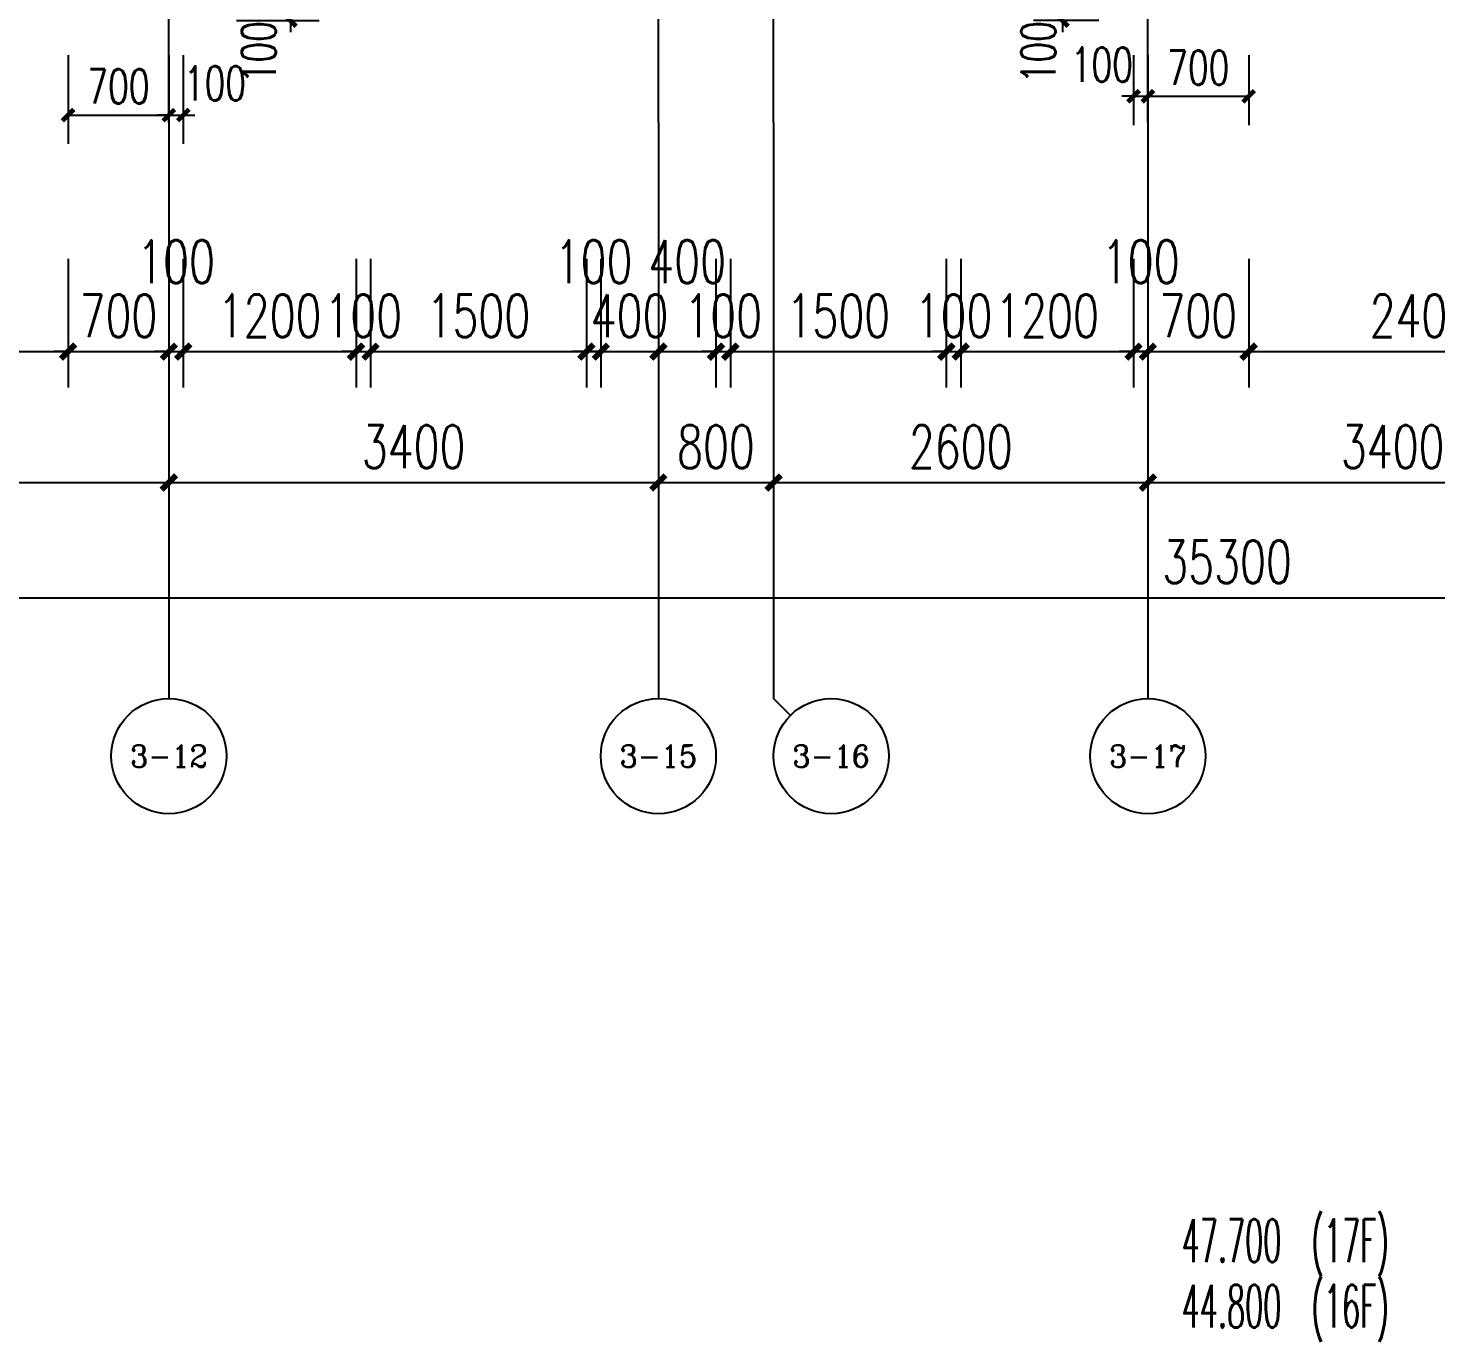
# Model space of a CAD drawing. Extents: x -59851 to 653804, y -249523 to 437614.
# Drawn here: x -21291 to -11514, y -61371 to -52247 of the extents above; entities that cross this region are included whole.
import ezdxf
from ezdxf.enums import TextEntityAlignment as Align

# ---------------------------------------------------------------- set-up
doc = ezdxf.new("R2010")
doc.units = 0
doc.header["$LTSCALE"] = 1000
doc.header["$MEASUREMENT"] = 0
for name, color, linetype in [('A-第三道尺寸线', 105, 'Continuous'), ('AXIS', 3, 'Continuous'), ('AXIS_TEXT', 7, 'Continuous'), ('DOTE', 16, 'Continuous'), ('PUB_TEXT', 7, 'Continuous')]:
    doc.layers.add(name, color=color, linetype=linetype)
doc.layers.add('A-第四道尺寸线(线脚尺寸)', color=105, linetype='Continuous', lineweight=5)
doc.styles.add('_TCH_AXIS', font='COMPLEX', dxfattribs={"bigfont": 'GBCBIG'})
doc.styles.add('_TCH_DIM', font='SIMPLEX.shx', dxfattribs={"width": 0.7, "bigfont": 'GBCBIG.shx'})
doc.styles.add('_TCH_DIM_T3', font='SIMPLEX.shx', dxfattribs={"width": 0.705882, "bigfont": 'GBCBIG.shx'})
doc.styles.add('COMPLEX', font='COMPLEX')
doc.dimstyles.new('_TCH_ARCH&&100', dxfattribs={"dimtxt": 297.5, "dimasz": 100, "dimexe": 250, "dimexo": 300, "dimgap": 100, "dimtad": 1, "dimdec": 0, "dimzin": 0, "dimdsep": 46, "dimtxsty": '_TCH_DIM_T3', "dimblk": 'ARCHTICK', "dimcen": 0.09, "dimclrt": 7, "dimazin": 2, "dimtfac": 1, "dimtdec": 0, "dimtix": 1, "dimtmove": 2, "dimatfit": 3, "dimfxl": 0, "dimtolj": 1, "dimtzin": 0, "dimarcsym": 0})
doc.dimstyles.new('_TCH_ARCH&&80', dxfattribs={"dimtxt": 238, "dimasz": 80, "dimexe": 200, "dimexo": 240, "dimgap": 80, "dimtad": 1, "dimdec": 0, "dimzin": 0, "dimdsep": 46, "dimtxsty": '_TCH_DIM_T3', "dimblk": 'ARCHTICK', "dimcen": 0.09, "dimclrt": 7, "dimazin": 2, "dimtfac": 1, "dimtdec": 0, "dimtix": 1, "dimtmove": 2, "dimatfit": 3, "dimfxl": 0, "dimtolj": 1, "dimtzin": 0, "dimarcsym": 0})

# ---------------------------------------------------------------- blocks, each defined once
blk = doc.blocks.new('zhouxianssceng0329')
at = {"layer": 'DOTE'}
for p, q in [((-20313.7, 132089.9), (-20313.7, 143398.2)), ((-16913.7, 132089.9), (-16913.7, 143398.2)), ((-16113.7, 132089.9), (-16113.7, 143398.2)), ((-13513.7, 132089.9), (-13513.7, 143398.2))]:
    blk.add_line(p, q, dxfattribs=at)
blk = doc.blocks.new('_ArchTick')
at = {"color": 0, "linetype": 'ByBlock', "const_width": 0.4}
blk.add_lwpolyline([(-0.5, -0.5), (0.5, 0.5)], dxfattribs=at)
blk = doc.blocks.new('*D506')
at = {"layer": 'A-第四道尺寸线(线脚尺寸)', "color": 0, "lineweight": -2, "transparency": 16777216}
for p, q in [((-20313.7, -45641.8), (-20313.7, -46258.1)), ((-20213.7, -45641.8), (-20213.7, -46258.1)), ((-20313.7, -46058.1), (-20393.7, -46058.1)), ((-20313.7, -46058.1), (-20213.7, -46058.1)), ((-20213.7, -46058.1), (-20133.7, -46058.1))]:
    blk.add_line(p, q, dxfattribs=at)
at = {"layer": 'Defpoints', "color": 0, "transparency": 16777216}
for p in [(-20313.7, -45401.8), (-20213.7, -45401.8), (-20213.7, -46058.1)]:
    blk.add_point(p, dxfattribs=at)
at = {"layer": 'A-第四道尺寸线(线脚尺寸)', "color": 0, "lineweight": -2, "transparency": 16777216, "xscale": 80, "yscale": 80, "zscale": 80}
blk.add_blockref('_ArchTick', (-20313.7, -46058.1), dxfattribs=at)
at = {"layer": 'A-第四道尺寸线(线脚尺寸)', "color": 0, "lineweight": -2, "transparency": 16777216, "xscale": 80, "yscale": 80, "zscale": 80, "rotation": 180}
blk.add_blockref('_ArchTick', (-20213.7, -46058.1), dxfattribs=at)
at = {"layer": 'A-第四道尺寸线(线脚尺寸)', "color": 7, "transparency": 16777216, "insert": (-19993.7, -45838.1), "char_height": 238, "attachment_point": 5, "style": '_TCH_DIM_T3'}
blk.add_mtext('\\A1;100', dxfattribs=at)
blk = doc.blocks.new('*D507')
at = {"layer": 'A-第四道尺寸线(线脚尺寸)', "color": 0, "lineweight": -2, "transparency": 16777216}
for p, q in [((-21013.7, -45641.8), (-21013.7, -46258.1)), ((-20313.7, -45641.8), (-20313.7, -46258.1)), ((-21013.7, -46058.1), (-20313.7, -46058.1))]:
    blk.add_line(p, q, dxfattribs=at)
at = {"layer": 'Defpoints', "color": 0, "transparency": 16777216}
for p in [(-21013.7, -45401.8), (-20313.7, -45401.8), (-20313.7, -46058.1)]:
    blk.add_point(p, dxfattribs=at)
at = {"layer": 'A-第四道尺寸线(线脚尺寸)', "color": 0, "lineweight": -2, "transparency": 16777216, "xscale": 80, "yscale": 80, "zscale": 80, "rotation": 180}
blk.add_blockref('_ArchTick', (-21013.7, -46058.1), dxfattribs=at)
at = {"layer": 'A-第四道尺寸线(线脚尺寸)', "color": 0, "lineweight": -2, "transparency": 16777216, "xscale": 80, "yscale": 80, "zscale": 80}
blk.add_blockref('_ArchTick', (-20313.7, -46058.1), dxfattribs=at)
at = {"layer": 'A-第四道尺寸线(线脚尺寸)', "color": 7, "transparency": 16777216, "insert": (-20663.7, -45859.1), "char_height": 238, "attachment_point": 5, "style": '_TCH_DIM_T3'}
blk.add_mtext('\\A1;700', dxfattribs=at)
blk = doc.blocks.new('*D508')
at = {"layer": 'A-第四道尺寸线(线脚尺寸)', "color": 0, "lineweight": -2, "transparency": 16777216}
for p, q in [((-13613.7, -45641.8), (-13613.7, -46127.5)), ((-13513.7, -45641.8), (-13513.7, -46127.5)), ((-13613.7, -45927.5), (-13693.7, -45927.5)), ((-13613.7, -45927.5), (-13513.7, -45927.5)), ((-13513.7, -45927.5), (-13433.7, -45927.5))]:
    blk.add_line(p, q, dxfattribs=at)
at = {"layer": 'Defpoints', "color": 0, "transparency": 16777216}
for p in [(-13613.7, -45401.8), (-13513.7, -45401.8), (-13513.7, -45927.5)]:
    blk.add_point(p, dxfattribs=at)
at = {"layer": 'A-第四道尺寸线(线脚尺寸)', "color": 0, "lineweight": -2, "transparency": 16777216, "xscale": 80, "yscale": 80, "zscale": 80}
blk.add_blockref('_ArchTick', (-13613.7, -45927.5), dxfattribs=at)
at = {"layer": 'A-第四道尺寸线(线脚尺寸)', "color": 0, "lineweight": -2, "transparency": 16777216, "xscale": 80, "yscale": 80, "zscale": 80, "rotation": 180}
blk.add_blockref('_ArchTick', (-13513.7, -45927.5), dxfattribs=at)
at = {"layer": 'A-第四道尺寸线(线脚尺寸)', "color": 7, "transparency": 16777216, "insert": (-13833.7, -45707.5), "char_height": 238, "attachment_point": 5, "style": '_TCH_DIM_T3'}
blk.add_mtext('\\A1;100', dxfattribs=at)
blk = doc.blocks.new('*D509')
at = {"layer": 'A-第四道尺寸线(线脚尺寸)', "color": 0, "lineweight": -2, "transparency": 16777216}
for p, q in [((-13513.7, -45641.8), (-13513.7, -46127.5)), ((-12813.7, -45641.8), (-12813.7, -46127.5)), ((-13513.7, -45927.5), (-12813.7, -45927.5))]:
    blk.add_line(p, q, dxfattribs=at)
at = {"layer": 'Defpoints', "color": 0, "transparency": 16777216}
for p in [(-13513.7, -45401.8), (-12813.7, -45401.8), (-12813.7, -45927.5)]:
    blk.add_point(p, dxfattribs=at)
at = {"layer": 'A-第四道尺寸线(线脚尺寸)', "color": 0, "lineweight": -2, "transparency": 16777216, "xscale": 80, "yscale": 80, "zscale": 80, "rotation": 180}
blk.add_blockref('_ArchTick', (-13513.7, -45927.5), dxfattribs=at)
at = {"layer": 'A-第四道尺寸线(线脚尺寸)', "color": 0, "lineweight": -2, "transparency": 16777216, "xscale": 80, "yscale": 80, "zscale": 80}
blk.add_blockref('_ArchTick', (-12813.7, -45927.5), dxfattribs=at)
at = {"layer": 'A-第四道尺寸线(线脚尺寸)', "color": 7, "transparency": 16777216, "insert": (-13163.7, -45728.5), "char_height": 238, "attachment_point": 5, "style": '_TCH_DIM_T3'}
blk.add_mtext('\\A1;700', dxfattribs=at)
blk = doc.blocks.new('*D510')
at = {"layer": 'A-第四道尺寸线(线脚尺寸)', "color": 0, "lineweight": -2, "transparency": 16777216}
for p, q in [((-14107.6, -45301.8), (-14107.6, -45221.8)), ((-13853.7, -45301.8), (-14307.6, -45301.8)), ((-14107.6, -45401.8), (-14107.6, -45301.8)), ((-13853.7, -45401.8), (-14307.6, -45401.8)), ((-14107.6, -45401.8), (-14107.6, -45481.8))]:
    blk.add_line(p, q, dxfattribs=at)
at = {"layer": 'Defpoints', "color": 0, "transparency": 16777216}
for p in [(-14107.6, -45301.8), (-13613.7, -45301.8), (-13613.7, -45401.8)]:
    blk.add_point(p, dxfattribs=at)
at = {"layer": 'A-第四道尺寸线(线脚尺寸)', "color": 0, "lineweight": -2, "transparency": 16777216, "xscale": 80, "yscale": 80, "zscale": 80}
for p, rotation in [((-14107.6, -45301.8), 270), ((-14107.6, -45401.8), 90)]:
    blk.add_blockref('_ArchTick', p, dxfattribs=dict(at, rotation=rotation))
at = {"layer": 'A-第四道尺寸线(线脚尺寸)', "color": 7, "transparency": 16777216, "insert": (-14274.2, -45621.8), "char_height": 238, "attachment_point": 5, "rotation": 90, "style": '_TCH_DIM_T3'}
blk.add_mtext('\\A1;100', dxfattribs=at)
blk = doc.blocks.new('*D533')
at = {"layer": 'A-第四道尺寸线(线脚尺寸)', "color": 0, "lineweight": -2, "transparency": 16777216}
for p, q in [((-19469, -45301.8), (-19469, -45221.8)), ((-19843, -45301.8), (-19269, -45301.8)), ((-19469, -45401.8), (-19469, -45301.8)), ((-19843, -45401.8), (-19269, -45401.8)), ((-19469, -45401.8), (-19469, -45481.8))]:
    blk.add_line(p, q, dxfattribs=at)
at = {"layer": 'Defpoints', "color": 0, "transparency": 16777216}
for p in [(-20083, -45301.8), (-19469, -45301.8), (-20083, -45401.8)]:
    blk.add_point(p, dxfattribs=at)
at = {"layer": 'A-第四道尺寸线(线脚尺寸)', "color": 0, "lineweight": -2, "transparency": 16777216, "xscale": 80, "yscale": 80, "zscale": 80}
for p, rotation in [((-19469, -45301.8), 270), ((-19469, -45401.8), 90)]:
    blk.add_blockref('_ArchTick', p, dxfattribs=dict(at, rotation=rotation))
at = {"layer": 'A-第四道尺寸线(线脚尺寸)', "color": 7, "transparency": 16777216, "insert": (-19689, -45621.8), "char_height": 238, "attachment_point": 5, "rotation": 90, "style": '_TCH_DIM_T3'}
blk.add_mtext('\\A1;100', dxfattribs=at)
blk = doc.blocks.new('*D2219')
at = {"layer": 'A-第三道尺寸线', "color": 0, "lineweight": -2, "transparency": 16777216}
for p, q in [((-12813.7, -53850), (-12813.7, -54743.6)), ((-10413.7, -53850), (-10413.7, -54743.6)), ((-12813.7, -54493.6), (-10413.7, -54493.6))]:
    blk.add_line(p, q, dxfattribs=at)
at = {"layer": 'Defpoints', "color": 0, "transparency": 16777216}
for p in [(-12813.7, -53550), (-10413.7, -53550), (-10413.7, -54493.6)]:
    blk.add_point(p, dxfattribs=at)
at = {"layer": 'A-第三道尺寸线', "color": 0, "lineweight": -2, "transparency": 16777216, "xscale": 100, "yscale": 100, "zscale": 100, "rotation": 180}
blk.add_blockref('_ArchTick', (-12813.7, -54493.6), dxfattribs=at)
at = {"layer": 'A-第三道尺寸线', "color": 0, "lineweight": -2, "transparency": 16777216, "xscale": 100, "yscale": 100, "zscale": 100}
blk.add_blockref('_ArchTick', (-10413.7, -54493.6), dxfattribs=at)
at = {"layer": 'A-第三道尺寸线', "color": 7, "transparency": 16777216, "insert": (-11613.7, -54244.9), "char_height": 297.5, "attachment_point": 5, "style": '_TCH_DIM_T3'}
blk.add_mtext('\\A1;2400', dxfattribs=at)
blk = doc.blocks.new('*D2220')
at = {"layer": 'A-第三道尺寸线', "color": 0, "lineweight": -2, "transparency": 16777216}
for p, q in [((-13513.7, -53850), (-13513.7, -54743.6)), ((-12813.7, -53850), (-12813.7, -54743.6)), ((-13513.7, -54493.6), (-13613.7, -54493.6)), ((-13513.7, -54493.6), (-12813.7, -54493.6)), ((-12813.7, -54493.6), (-12713.7, -54493.6))]:
    blk.add_line(p, q, dxfattribs=at)
at = {"layer": 'Defpoints', "color": 0, "transparency": 16777216}
for p in [(-13513.7, -53550), (-12813.7, -53550), (-12813.7, -54493.6)]:
    blk.add_point(p, dxfattribs=at)
at = {"layer": 'A-第三道尺寸线', "color": 0, "lineweight": -2, "transparency": 16777216, "xscale": 100, "yscale": 100, "zscale": 100}
blk.add_blockref('_ArchTick', (-13513.7, -54493.6), dxfattribs=at)
at = {"layer": 'A-第三道尺寸线', "color": 0, "lineweight": -2, "transparency": 16777216, "xscale": 100, "yscale": 100, "zscale": 100, "rotation": 180}
blk.add_blockref('_ArchTick', (-12813.7, -54493.6), dxfattribs=at)
at = {"layer": 'A-第三道尺寸线', "color": 7, "transparency": 16777216, "insert": (-13163.7, -54244.9), "char_height": 297.5, "attachment_point": 5, "style": '_TCH_DIM_T3'}
blk.add_mtext('\\A1;700', dxfattribs=at)
blk = doc.blocks.new('*D2221')
at = {"layer": 'A-第三道尺寸线', "color": 0, "lineweight": -2, "transparency": 16777216}
for p, q in [((-13613.7, -53850), (-13613.7, -54743.6)), ((-13513.7, -53850), (-13513.7, -54743.6)), ((-13613.7, -54493.6), (-13713.7, -54493.6)), ((-13613.7, -54493.6), (-13513.7, -54493.6)), ((-13513.7, -54493.6), (-13413.7, -54493.6))]:
    blk.add_line(p, q, dxfattribs=at)
at = {"layer": 'Defpoints', "color": 0, "transparency": 16777216}
for p in [(-13613.7, -53550), (-13513.7, -53550), (-13513.7, -54493.6)]:
    blk.add_point(p, dxfattribs=at)
at = {"layer": 'A-第三道尺寸线', "color": 0, "lineweight": -2, "transparency": 16777216, "xscale": 100, "yscale": 100, "zscale": 100}
blk.add_blockref('_ArchTick', (-13613.7, -54493.6), dxfattribs=at)
at = {"layer": 'A-第三道尺寸线', "color": 0, "lineweight": -2, "transparency": 16777216, "xscale": 100, "yscale": 100, "zscale": 100, "rotation": 180}
blk.add_blockref('_ArchTick', (-13513.7, -54493.6), dxfattribs=at)
at = {"layer": 'A-第三道尺寸线', "color": 7, "transparency": 16777216, "insert": (-13563.7, -53868.6), "char_height": 297.5, "attachment_point": 5, "style": '_TCH_DIM_T3'}
blk.add_mtext('\\A1;100', dxfattribs=at)
blk = doc.blocks.new('*D2222')
at = {"layer": 'A-第三道尺寸线', "color": 0, "lineweight": -2, "transparency": 16777216}
for p, q in [((-14813.7, -53850), (-14813.7, -54743.6)), ((-13613.7, -53850), (-13613.7, -54743.6)), ((-14813.7, -54493.6), (-13613.7, -54493.6))]:
    blk.add_line(p, q, dxfattribs=at)
at = {"layer": 'Defpoints', "color": 0, "transparency": 16777216}
for p in [(-14813.7, -53550), (-13613.7, -53550), (-13613.7, -54493.6)]:
    blk.add_point(p, dxfattribs=at)
at = {"layer": 'A-第三道尺寸线', "color": 0, "lineweight": -2, "transparency": 16777216, "xscale": 100, "yscale": 100, "zscale": 100, "rotation": 180}
blk.add_blockref('_ArchTick', (-14813.7, -54493.6), dxfattribs=at)
at = {"layer": 'A-第三道尺寸线', "color": 0, "lineweight": -2, "transparency": 16777216, "xscale": 100, "yscale": 100, "zscale": 100}
blk.add_blockref('_ArchTick', (-13613.7, -54493.6), dxfattribs=at)
at = {"layer": 'A-第三道尺寸线', "color": 7, "transparency": 16777216, "insert": (-14213.7, -54244.9), "char_height": 297.5, "attachment_point": 5, "style": '_TCH_DIM_T3'}
blk.add_mtext('\\A1;1200', dxfattribs=at)
blk = doc.blocks.new('*D2223')
at = {"layer": 'A-第三道尺寸线', "color": 0, "lineweight": -2, "transparency": 16777216}
for p, q in [((-14913.7, -53850), (-14913.7, -54743.6)), ((-14813.7, -53850), (-14813.7, -54743.6)), ((-14913.7, -54493.6), (-15013.7, -54493.6)), ((-14913.7, -54493.6), (-14813.7, -54493.6)), ((-14813.7, -54493.6), (-14713.7, -54493.6))]:
    blk.add_line(p, q, dxfattribs=at)
at = {"layer": 'Defpoints', "color": 0, "transparency": 16777216}
for p in [(-14913.7, -53550), (-14813.7, -53550), (-14813.7, -54493.6)]:
    blk.add_point(p, dxfattribs=at)
at = {"layer": 'A-第三道尺寸线', "color": 0, "lineweight": -2, "transparency": 16777216, "xscale": 100, "yscale": 100, "zscale": 100}
blk.add_blockref('_ArchTick', (-14913.7, -54493.6), dxfattribs=at)
at = {"layer": 'A-第三道尺寸线', "color": 0, "lineweight": -2, "transparency": 16777216, "xscale": 100, "yscale": 100, "zscale": 100, "rotation": 180}
blk.add_blockref('_ArchTick', (-14813.7, -54493.6), dxfattribs=at)
at = {"layer": 'A-第三道尺寸线', "color": 7, "transparency": 16777216, "insert": (-14863.7, -54244.9), "char_height": 297.5, "attachment_point": 5, "style": '_TCH_DIM_T3'}
blk.add_mtext('\\A1;100', dxfattribs=at)
blk = doc.blocks.new('*D2224')
at = {"layer": 'A-第三道尺寸线', "color": 0, "lineweight": -2, "transparency": 16777216}
for p, q in [((-16413.7, -53850), (-16413.7, -54743.6)), ((-14913.7, -53850), (-14913.7, -54743.6)), ((-16413.7, -54493.6), (-14913.7, -54493.6))]:
    blk.add_line(p, q, dxfattribs=at)
at = {"layer": 'Defpoints', "color": 0, "transparency": 16777216}
for p in [(-16413.7, -53550), (-14913.7, -53550), (-14913.7, -54493.6)]:
    blk.add_point(p, dxfattribs=at)
at = {"layer": 'A-第三道尺寸线', "color": 0, "lineweight": -2, "transparency": 16777216, "xscale": 100, "yscale": 100, "zscale": 100, "rotation": 180}
blk.add_blockref('_ArchTick', (-16413.7, -54493.6), dxfattribs=at)
at = {"layer": 'A-第三道尺寸线', "color": 0, "lineweight": -2, "transparency": 16777216, "xscale": 100, "yscale": 100, "zscale": 100}
blk.add_blockref('_ArchTick', (-14913.7, -54493.6), dxfattribs=at)
at = {"layer": 'A-第三道尺寸线', "color": 7, "transparency": 16777216, "insert": (-15663.7, -54244.9), "char_height": 297.5, "attachment_point": 5, "style": '_TCH_DIM_T3'}
blk.add_mtext('\\A1;1500', dxfattribs=at)
blk = doc.blocks.new('*D2225')
at = {"layer": 'A-第三道尺寸线', "color": 0, "lineweight": -2, "transparency": 16777216}
for p, q in [((-16513.7, -53850), (-16513.7, -54743.6)), ((-16413.7, -53850), (-16413.7, -54743.6)), ((-16513.7, -54493.6), (-16613.7, -54493.6)), ((-16513.7, -54493.6), (-16413.7, -54493.6)), ((-16413.7, -54493.6), (-16313.7, -54493.6))]:
    blk.add_line(p, q, dxfattribs=at)
at = {"layer": 'Defpoints', "color": 0, "transparency": 16777216}
for p in [(-16513.7, -53550), (-16413.7, -53550), (-16413.7, -54493.6)]:
    blk.add_point(p, dxfattribs=at)
at = {"layer": 'A-第三道尺寸线', "color": 0, "lineweight": -2, "transparency": 16777216, "xscale": 100, "yscale": 100, "zscale": 100}
blk.add_blockref('_ArchTick', (-16513.7, -54493.6), dxfattribs=at)
at = {"layer": 'A-第三道尺寸线', "color": 0, "lineweight": -2, "transparency": 16777216, "xscale": 100, "yscale": 100, "zscale": 100, "rotation": 180}
blk.add_blockref('_ArchTick', (-16413.7, -54493.6), dxfattribs=at)
at = {"layer": 'A-第三道尺寸线', "color": 7, "transparency": 16777216, "insert": (-16463.7, -54244.9), "char_height": 297.5, "attachment_point": 5, "style": '_TCH_DIM_T3'}
blk.add_mtext('\\A1;100', dxfattribs=at)
blk = doc.blocks.new('*D2226')
at = {"layer": 'A-第三道尺寸线', "color": 0, "lineweight": -2, "transparency": 16777216}
for p, q in [((-16913.7, -53850), (-16913.7, -54743.6)), ((-16513.7, -53850), (-16513.7, -54743.6)), ((-16913.7, -54493.6), (-16513.7, -54493.6))]:
    blk.add_line(p, q, dxfattribs=at)
at = {"layer": 'Defpoints', "color": 0, "transparency": 16777216}
for p in [(-16913.7, -53550), (-16513.7, -53550), (-16513.7, -54493.6)]:
    blk.add_point(p, dxfattribs=at)
at = {"layer": 'A-第三道尺寸线', "color": 0, "lineweight": -2, "transparency": 16777216, "xscale": 100, "yscale": 100, "zscale": 100, "rotation": 180}
blk.add_blockref('_ArchTick', (-16913.7, -54493.6), dxfattribs=at)
at = {"layer": 'A-第三道尺寸线', "color": 0, "lineweight": -2, "transparency": 16777216, "xscale": 100, "yscale": 100, "zscale": 100}
blk.add_blockref('_ArchTick', (-16513.7, -54493.6), dxfattribs=at)
at = {"layer": 'A-第三道尺寸线', "color": 7, "transparency": 16777216, "insert": (-16713.7, -53868.6), "char_height": 297.5, "attachment_point": 5, "style": '_TCH_DIM_T3'}
blk.add_mtext('\\A1;400', dxfattribs=at)
blk = doc.blocks.new('*D2227')
at = {"layer": 'A-第三道尺寸线', "color": 0, "lineweight": -2, "transparency": 16777216}
for p, q in [((-17313.7, -53850), (-17313.7, -54743.6)), ((-16913.7, -53850), (-16913.7, -54743.6)), ((-17313.7, -54493.6), (-17413.7, -54493.6)), ((-17313.7, -54493.6), (-16913.7, -54493.6)), ((-16913.7, -54493.6), (-16813.7, -54493.6))]:
    blk.add_line(p, q, dxfattribs=at)
at = {"layer": 'Defpoints', "color": 0, "transparency": 16777216}
for p in [(-17313.7, -53550), (-16913.7, -53550), (-16913.7, -54493.6)]:
    blk.add_point(p, dxfattribs=at)
at = {"layer": 'A-第三道尺寸线', "color": 0, "lineweight": -2, "transparency": 16777216, "xscale": 100, "yscale": 100, "zscale": 100}
blk.add_blockref('_ArchTick', (-17313.7, -54493.6), dxfattribs=at)
at = {"layer": 'A-第三道尺寸线', "color": 0, "lineweight": -2, "transparency": 16777216, "xscale": 100, "yscale": 100, "zscale": 100, "rotation": 180}
blk.add_blockref('_ArchTick', (-16913.7, -54493.6), dxfattribs=at)
at = {"layer": 'A-第三道尺寸线', "color": 7, "transparency": 16777216, "insert": (-17113.7, -54244.9), "char_height": 297.5, "attachment_point": 5, "style": '_TCH_DIM_T3'}
blk.add_mtext('\\A1;400', dxfattribs=at)
blk = doc.blocks.new('*D2228')
at = {"layer": 'A-第三道尺寸线', "color": 0, "lineweight": -2, "transparency": 16777216}
for p, q in [((-17413.7, -53850), (-17413.7, -54743.6)), ((-17313.7, -53850), (-17313.7, -54743.6)), ((-17413.7, -54493.6), (-17513.7, -54493.6)), ((-17413.7, -54493.6), (-17313.7, -54493.6)), ((-17313.7, -54493.6), (-17213.7, -54493.6))]:
    blk.add_line(p, q, dxfattribs=at)
at = {"layer": 'Defpoints', "color": 0, "transparency": 16777216}
for p in [(-17413.7, -53550), (-17313.7, -53550), (-17313.7, -54493.6)]:
    blk.add_point(p, dxfattribs=at)
at = {"layer": 'A-第三道尺寸线', "color": 0, "lineweight": -2, "transparency": 16777216, "xscale": 100, "yscale": 100, "zscale": 100}
blk.add_blockref('_ArchTick', (-17413.7, -54493.6), dxfattribs=at)
at = {"layer": 'A-第三道尺寸线', "color": 0, "lineweight": -2, "transparency": 16777216, "xscale": 100, "yscale": 100, "zscale": 100, "rotation": 180}
blk.add_blockref('_ArchTick', (-17313.7, -54493.6), dxfattribs=at)
at = {"layer": 'A-第三道尺寸线', "color": 7, "transparency": 16777216, "insert": (-17363.7, -53868.6), "char_height": 297.5, "attachment_point": 5, "style": '_TCH_DIM_T3'}
blk.add_mtext('\\A1;100', dxfattribs=at)
blk = doc.blocks.new('*D2229')
at = {"layer": 'A-第三道尺寸线', "color": 0, "lineweight": -2, "transparency": 16777216}
for p, q in [((-18913.7, -53850), (-18913.7, -54743.6)), ((-17413.7, -53850), (-17413.7, -54743.6)), ((-18913.7, -54493.6), (-17413.7, -54493.6))]:
    blk.add_line(p, q, dxfattribs=at)
at = {"layer": 'Defpoints', "color": 0, "transparency": 16777216}
for p in [(-18913.7, -53550), (-17413.7, -53550), (-17413.7, -54493.6)]:
    blk.add_point(p, dxfattribs=at)
at = {"layer": 'A-第三道尺寸线', "color": 0, "lineweight": -2, "transparency": 16777216, "xscale": 100, "yscale": 100, "zscale": 100, "rotation": 180}
blk.add_blockref('_ArchTick', (-18913.7, -54493.6), dxfattribs=at)
at = {"layer": 'A-第三道尺寸线', "color": 0, "lineweight": -2, "transparency": 16777216, "xscale": 100, "yscale": 100, "zscale": 100}
blk.add_blockref('_ArchTick', (-17413.7, -54493.6), dxfattribs=at)
at = {"layer": 'A-第三道尺寸线', "color": 7, "transparency": 16777216, "insert": (-18163.7, -54244.9), "char_height": 297.5, "attachment_point": 5, "style": '_TCH_DIM_T3'}
blk.add_mtext('\\A1;1500', dxfattribs=at)
blk = doc.blocks.new('*D2230')
at = {"layer": 'A-第三道尺寸线', "color": 0, "lineweight": -2, "transparency": 16777216}
for p, q in [((-19013.7, -53850), (-19013.7, -54743.6)), ((-18913.7, -53850), (-18913.7, -54743.6)), ((-19013.7, -54493.6), (-19113.7, -54493.6)), ((-19013.7, -54493.6), (-18913.7, -54493.6)), ((-18913.7, -54493.6), (-18813.7, -54493.6))]:
    blk.add_line(p, q, dxfattribs=at)
at = {"layer": 'Defpoints', "color": 0, "transparency": 16777216}
for p in [(-19013.7, -53550), (-18913.7, -53550), (-18913.7, -54493.6)]:
    blk.add_point(p, dxfattribs=at)
at = {"layer": 'A-第三道尺寸线', "color": 0, "lineweight": -2, "transparency": 16777216, "xscale": 100, "yscale": 100, "zscale": 100}
blk.add_blockref('_ArchTick', (-19013.7, -54493.6), dxfattribs=at)
at = {"layer": 'A-第三道尺寸线', "color": 0, "lineweight": -2, "transparency": 16777216, "xscale": 100, "yscale": 100, "zscale": 100, "rotation": 180}
blk.add_blockref('_ArchTick', (-18913.7, -54493.6), dxfattribs=at)
at = {"layer": 'A-第三道尺寸线', "color": 7, "transparency": 16777216, "insert": (-18963.7, -54244.9), "char_height": 297.5, "attachment_point": 5, "style": '_TCH_DIM_T3'}
blk.add_mtext('\\A1;100', dxfattribs=at)
blk = doc.blocks.new('*D2231')
at = {"layer": 'A-第三道尺寸线', "color": 0, "lineweight": -2, "transparency": 16777216}
for p, q in [((-20213.7, -53850), (-20213.7, -54743.6)), ((-19013.7, -53850), (-19013.7, -54743.6)), ((-20213.7, -54493.6), (-19013.7, -54493.6))]:
    blk.add_line(p, q, dxfattribs=at)
at = {"layer": 'Defpoints', "color": 0, "transparency": 16777216}
for p in [(-20213.7, -53550), (-19013.7, -53550), (-19013.7, -54493.6)]:
    blk.add_point(p, dxfattribs=at)
at = {"layer": 'A-第三道尺寸线', "color": 0, "lineweight": -2, "transparency": 16777216, "xscale": 100, "yscale": 100, "zscale": 100, "rotation": 180}
blk.add_blockref('_ArchTick', (-20213.7, -54493.6), dxfattribs=at)
at = {"layer": 'A-第三道尺寸线', "color": 0, "lineweight": -2, "transparency": 16777216, "xscale": 100, "yscale": 100, "zscale": 100}
blk.add_blockref('_ArchTick', (-19013.7, -54493.6), dxfattribs=at)
at = {"layer": 'A-第三道尺寸线', "color": 7, "transparency": 16777216, "insert": (-19613.7, -54244.9), "char_height": 297.5, "attachment_point": 5, "style": '_TCH_DIM_T3'}
blk.add_mtext('\\A1;1200', dxfattribs=at)
blk = doc.blocks.new('*D2232')
at = {"layer": 'A-第三道尺寸线', "color": 0, "lineweight": -2, "transparency": 16777216}
for p, q in [((-20313.7, -53850), (-20313.7, -54743.6)), ((-20213.7, -53850), (-20213.7, -54743.6)), ((-20313.7, -54493.6), (-20413.7, -54493.6)), ((-20313.7, -54493.6), (-20213.7, -54493.6)), ((-20213.7, -54493.6), (-20113.7, -54493.6))]:
    blk.add_line(p, q, dxfattribs=at)
at = {"layer": 'Defpoints', "color": 0, "transparency": 16777216}
for p in [(-20313.7, -53550), (-20213.7, -53550), (-20213.7, -54493.6)]:
    blk.add_point(p, dxfattribs=at)
at = {"layer": 'A-第三道尺寸线', "color": 0, "lineweight": -2, "transparency": 16777216, "xscale": 100, "yscale": 100, "zscale": 100}
blk.add_blockref('_ArchTick', (-20313.7, -54493.6), dxfattribs=at)
at = {"layer": 'A-第三道尺寸线', "color": 0, "lineweight": -2, "transparency": 16777216, "xscale": 100, "yscale": 100, "zscale": 100, "rotation": 180}
blk.add_blockref('_ArchTick', (-20213.7, -54493.6), dxfattribs=at)
at = {"layer": 'A-第三道尺寸线', "color": 7, "transparency": 16777216, "insert": (-20263.7, -53868.6), "char_height": 297.5, "attachment_point": 5, "style": '_TCH_DIM_T3'}
blk.add_mtext('\\A1;100', dxfattribs=at)
blk = doc.blocks.new('*D2233')
at = {"layer": 'A-第三道尺寸线', "color": 0, "lineweight": -2, "transparency": 16777216}
for p, q in [((-21013.7, -53850), (-21013.7, -54743.6)), ((-20313.7, -53850), (-20313.7, -54743.6)), ((-21013.7, -54493.6), (-21113.7, -54493.6)), ((-21013.7, -54493.6), (-20313.7, -54493.6)), ((-20313.7, -54493.6), (-20213.7, -54493.6))]:
    blk.add_line(p, q, dxfattribs=at)
at = {"layer": 'Defpoints', "color": 0, "transparency": 16777216}
for p in [(-21013.7, -53550), (-20313.7, -53550), (-20313.7, -54493.6)]:
    blk.add_point(p, dxfattribs=at)
at = {"layer": 'A-第三道尺寸线', "color": 0, "lineweight": -2, "transparency": 16777216, "xscale": 100, "yscale": 100, "zscale": 100}
blk.add_blockref('_ArchTick', (-21013.7, -54493.6), dxfattribs=at)
at = {"layer": 'A-第三道尺寸线', "color": 0, "lineweight": -2, "transparency": 16777216, "xscale": 100, "yscale": 100, "zscale": 100, "rotation": 180}
blk.add_blockref('_ArchTick', (-20313.7, -54493.6), dxfattribs=at)
at = {"layer": 'A-第三道尺寸线', "color": 7, "transparency": 16777216, "insert": (-20663.7, -54244.9), "char_height": 297.5, "attachment_point": 5, "style": '_TCH_DIM_T3'}
blk.add_mtext('\\A1;700', dxfattribs=at)
blk = doc.blocks.new('*D2234')
at = {"layer": 'A-第三道尺寸线', "color": 0, "lineweight": -2, "transparency": 16777216}
for p, q in [((-23313.7, -53850), (-23313.7, -54743.6)), ((-21013.7, -53850), (-21013.7, -54743.6)), ((-23313.7, -54493.6), (-21013.7, -54493.6))]:
    blk.add_line(p, q, dxfattribs=at)
at = {"layer": 'Defpoints', "color": 0, "transparency": 16777216}
for p in [(-23313.7, -53550), (-21013.7, -53550), (-21013.7, -54493.6)]:
    blk.add_point(p, dxfattribs=at)
at = {"layer": 'A-第三道尺寸线', "color": 0, "lineweight": -2, "transparency": 16777216, "xscale": 100, "yscale": 100, "zscale": 100, "rotation": 180}
blk.add_blockref('_ArchTick', (-23313.7, -54493.6), dxfattribs=at)
at = {"layer": 'A-第三道尺寸线', "color": 0, "lineweight": -2, "transparency": 16777216, "xscale": 100, "yscale": 100, "zscale": 100}
blk.add_blockref('_ArchTick', (-21013.7, -54493.6), dxfattribs=at)
at = {"layer": 'A-第三道尺寸线', "color": 7, "transparency": 16777216, "insert": (-22163.7, -54244.9), "char_height": 297.5, "attachment_point": 5, "style": '_TCH_DIM_T3'}
blk.add_mtext('\\A1;2300', dxfattribs=at)
blk = doc.blocks.new('*D3257')
at = {"layer": 'AXIS', "color": 0, "lineweight": -2, "transparency": 16777216}
for p, q in [((-23713.7, -53202.6), (-23713.7, -55652.6)), ((-20313.7, -53202.6), (-20313.7, -55652.6)), ((-23713.7, -55402.6), (-20313.7, -55402.6))]:
    blk.add_line(p, q, dxfattribs=at)
at = {"layer": 'Defpoints', "color": 0, "transparency": 16777216}
for p in [(-23713.7, -52902.6), (-20313.7, -52902.6), (-20313.7, -55402.6)]:
    blk.add_point(p, dxfattribs=at)
at = {"layer": 'AXIS', "color": 0, "lineweight": -2, "transparency": 16777216, "xscale": 100, "yscale": 100, "zscale": 100, "rotation": 180}
blk.add_blockref('_ArchTick', (-23713.7, -55402.6), dxfattribs=at)
at = {"layer": 'AXIS', "color": 0, "lineweight": -2, "transparency": 16777216, "xscale": 100, "yscale": 100, "zscale": 100}
blk.add_blockref('_ArchTick', (-20313.7, -55402.6), dxfattribs=at)
at = {"layer": 'AXIS', "color": 7, "transparency": 16777216, "insert": (-22013.7, -55153.9), "char_height": 297.5, "attachment_point": 5, "style": '_TCH_DIM_T3'}
blk.add_mtext('\\A1;3400', dxfattribs=at)
blk = doc.blocks.new('*D3258')
at = {"layer": 'AXIS', "color": 0, "lineweight": -2, "transparency": 16777216}
for p, q in [((-20313.7, -53202.6), (-20313.7, -55652.6)), ((-16913.7, -53202.6), (-16913.7, -55652.6)), ((-20313.7, -55402.6), (-16913.7, -55402.6))]:
    blk.add_line(p, q, dxfattribs=at)
at = {"layer": 'Defpoints', "color": 0, "transparency": 16777216}
for p in [(-20313.7, -52902.6), (-16913.7, -52902.6), (-16913.7, -55402.6)]:
    blk.add_point(p, dxfattribs=at)
at = {"layer": 'AXIS', "color": 0, "lineweight": -2, "transparency": 16777216, "xscale": 100, "yscale": 100, "zscale": 100, "rotation": 180}
blk.add_blockref('_ArchTick', (-20313.7, -55402.6), dxfattribs=at)
at = {"layer": 'AXIS', "color": 0, "lineweight": -2, "transparency": 16777216, "xscale": 100, "yscale": 100, "zscale": 100}
blk.add_blockref('_ArchTick', (-16913.7, -55402.6), dxfattribs=at)
at = {"layer": 'AXIS', "color": 7, "transparency": 16777216, "insert": (-18613.7, -55153.9), "char_height": 297.5, "attachment_point": 5, "style": '_TCH_DIM_T3'}
blk.add_mtext('\\A1;3400', dxfattribs=at)
blk = doc.blocks.new('*D3259')
at = {"layer": 'AXIS', "color": 0, "lineweight": -2, "transparency": 16777216}
for p, q in [((-16913.7, -53202.6), (-16913.7, -55652.6)), ((-16113.7, -53202.6), (-16113.7, -55652.6)), ((-16913.7, -55402.6), (-16113.7, -55402.6))]:
    blk.add_line(p, q, dxfattribs=at)
at = {"layer": 'Defpoints', "color": 0, "transparency": 16777216}
for p in [(-16913.7, -52902.6), (-16113.7, -52902.6), (-16113.7, -55402.6)]:
    blk.add_point(p, dxfattribs=at)
at = {"layer": 'AXIS', "color": 0, "lineweight": -2, "transparency": 16777216, "xscale": 100, "yscale": 100, "zscale": 100, "rotation": 180}
blk.add_blockref('_ArchTick', (-16913.7, -55402.6), dxfattribs=at)
at = {"layer": 'AXIS', "color": 0, "lineweight": -2, "transparency": 16777216, "xscale": 100, "yscale": 100, "zscale": 100}
blk.add_blockref('_ArchTick', (-16113.7, -55402.6), dxfattribs=at)
at = {"layer": 'AXIS', "color": 7, "transparency": 16777216, "insert": (-16513.7, -55153.9), "char_height": 297.5, "attachment_point": 5, "style": '_TCH_DIM_T3'}
blk.add_mtext('\\A1;800', dxfattribs=at)
blk = doc.blocks.new('*D3260')
at = {"layer": 'AXIS', "color": 0, "lineweight": -2, "transparency": 16777216}
for p, q in [((-16113.7, -53202.6), (-16113.7, -55652.6)), ((-13513.7, -53202.6), (-13513.7, -55652.6)), ((-16113.7, -55402.6), (-13513.7, -55402.6))]:
    blk.add_line(p, q, dxfattribs=at)
at = {"layer": 'Defpoints', "color": 0, "transparency": 16777216}
for p in [(-16113.7, -52902.6), (-13513.7, -52902.6), (-13513.7, -55402.6)]:
    blk.add_point(p, dxfattribs=at)
at = {"layer": 'AXIS', "color": 0, "lineweight": -2, "transparency": 16777216, "xscale": 100, "yscale": 100, "zscale": 100, "rotation": 180}
blk.add_blockref('_ArchTick', (-16113.7, -55402.6), dxfattribs=at)
at = {"layer": 'AXIS', "color": 0, "lineweight": -2, "transparency": 16777216, "xscale": 100, "yscale": 100, "zscale": 100}
blk.add_blockref('_ArchTick', (-13513.7, -55402.6), dxfattribs=at)
at = {"layer": 'AXIS', "color": 7, "transparency": 16777216, "insert": (-14813.7, -55153.9), "char_height": 297.5, "attachment_point": 5, "style": '_TCH_DIM_T3'}
blk.add_mtext('\\A1;2600', dxfattribs=at)
blk = doc.blocks.new('*D3261')
at = {"layer": 'AXIS', "color": 0, "lineweight": -2, "transparency": 16777216}
for p, q in [((-13513.7, -53202.6), (-13513.7, -55652.6)), ((-10113.7, -53202.6), (-10113.7, -55652.6)), ((-13513.7, -55402.6), (-10113.7, -55402.6))]:
    blk.add_line(p, q, dxfattribs=at)
at = {"layer": 'Defpoints', "color": 0, "transparency": 16777216}
for p in [(-13513.7, -52902.6), (-10113.7, -52902.6), (-10113.7, -55402.6)]:
    blk.add_point(p, dxfattribs=at)
at = {"layer": 'AXIS', "color": 0, "lineweight": -2, "transparency": 16777216, "xscale": 100, "yscale": 100, "zscale": 100, "rotation": 180}
blk.add_blockref('_ArchTick', (-13513.7, -55402.6), dxfattribs=at)
at = {"layer": 'AXIS', "color": 0, "lineweight": -2, "transparency": 16777216, "xscale": 100, "yscale": 100, "zscale": 100}
blk.add_blockref('_ArchTick', (-10113.7, -55402.6), dxfattribs=at)
at = {"layer": 'AXIS', "color": 7, "transparency": 16777216, "insert": (-11813.7, -55153.9), "char_height": 297.5, "attachment_point": 5, "style": '_TCH_DIM_T3'}
blk.add_mtext('\\A1;3400', dxfattribs=at)
blk = doc.blocks.new('*D3267')
at = {"layer": 'AXIS', "color": 0, "lineweight": -2, "transparency": 16777216}
for p, q in [((-30613.7, -55043.6), (-30613.7, -56452.6)), ((4686.3, -55043.6), (4686.3, -56452.6)), ((-30613.7, -56202.6), (4686.3, -56202.6))]:
    blk.add_line(p, q, dxfattribs=at)
at = {"layer": 'Defpoints', "color": 0, "transparency": 16777216}
for p in [(-30613.7, -54743.6), (4686.3, -54743.6), (4686.3, -56202.6)]:
    blk.add_point(p, dxfattribs=at)
at = {"layer": 'AXIS', "color": 0, "lineweight": -2, "transparency": 16777216, "xscale": 100, "yscale": 100, "zscale": 100, "rotation": 180}
blk.add_blockref('_ArchTick', (-30613.7, -56202.6), dxfattribs=at)
at = {"layer": 'AXIS', "color": 0, "lineweight": -2, "transparency": 16777216, "xscale": 100, "yscale": 100, "zscale": 100}
blk.add_blockref('_ArchTick', (4686.3, -56202.6), dxfattribs=at)
at = {"layer": 'AXIS', "color": 7, "transparency": 16777216, "insert": (-12963.7, -55953.9), "char_height": 297.5, "attachment_point": 5, "style": '_TCH_DIM_T3'}
blk.add_mtext('\\A1;35300', dxfattribs=at)
blk = doc.blocks.new('_AXISO')
blk.add_circle((0, 0), 0.5)
at = {"layer": 'AXIS_TEXT', "style": 'COMPLEX', "width": 1.041667}
blk.add_attdef('A', text='', height=0.56, dxfattribs=at).set_placement((-0.25, -0.28), (0.25, -0.28), align=Align.FIT)
blk = doc.blocks.new('1417fxianjiao0427')
at = {"layer": 'A-第四道尺寸线(线脚尺寸)'}
for base, p1, p2, angle, picture, middle in [((-19469, -45301.8), (-20083, -45401.8), (-20083, -45301.8), 90, '*D533', (-19689, -45621.8)), ((-14107.6, -45301.8), (-13613.7, -45401.8), (-13613.7, -45301.8), 90, '*D510', (-14274.2, -45621.8)), ((-20213.7, -46058.1), (-20313.7, -45401.8), (-20213.7, -45401.8), 0, '*D506', (-19993.7, -45838.1)), ((-13513.7, -45927.5), (-13613.7, -45401.8), (-13513.7, -45401.8), 0, '*D508', (-13833.7, -45707.5))]:
    dim = blk.add_linear_dim(base=base, p1=p1, p2=p2, angle=angle, dimstyle='_TCH_ARCH&&80', dxfattribs=at)
    dim.commit()
    dim.dimension.update_dxf_attribs({"geometry": picture, "text_midpoint": middle, "dimtype": 129})
for p1, p2, distance, picture, middle in [((-21013.7, -45401.8), (-20313.7, -45401.8), -656.4, '*D507', (-20663.7, -45859.1)), ((-13513.7, -45401.8), (-12813.7, -45401.8), -525.7, '*D509', (-13163.7, -45728.5))]:
    dim = blk.add_aligned_dim(p1=p1, p2=p2, distance=distance, dimstyle='_TCH_ARCH&&80', dxfattribs=at)
    dim.commit()
    dim.dimension.update_dxf_attribs({"geometry": picture, "text_midpoint": middle})

msp = doc.modelspace()

# ---------------------------------------------------------------- linework, layer by layer
at = {"layer": 'AXIS'}
for p, q in [((-20313.7, -52902.6), (-20313.7, -56902.6)), ((-16913.7, -52902.6), (-16913.7, -56902.6)), ((-16113.7, -52902.6), (-16113.7, -56902.6)), ((-13513.7, -52902.6), (-13513.7, -56902.6)), ((-15996.6, -57019.8), (-16113.7, -56902.6))]:
    msp.add_line(p, q, dxfattribs=at)

# ---------------------------------------------------------------- block references
for name, p in [('zhouxianssceng0329', (0, -184992.5)), ('1417fxianjiao0427', (0, -6792.5))]:
    msp.add_blockref(name, p)
ref = msp.add_blockref('_AXISO', (-20313.7, -57302.6), dxfattribs=dict(at, xscale=800, yscale=800, zscale=800))
ref.add_attrib('A', '3-12', dxfattribs={"layer": 'AXIS_TEXT', "height": 152.88, "style": '_TCH_AXIS'}).set_placement((-20583.1, -57379), (-20044.4, -57379), align=Align.FIT)
ref = msp.add_blockref('_AXISO', (-16913.7, -57302.6), dxfattribs=dict(at, xscale=800, yscale=800, zscale=800))
ref.add_attrib('A', '3-15', dxfattribs={"layer": 'AXIS_TEXT', "height": 152.88, "style": '_TCH_AXIS'}).set_placement((-17183.1, -57379), (-16644.4, -57379), align=Align.FIT)
ref = msp.add_blockref('_AXISO', (-15713.7, -57302.6), dxfattribs=dict(at, xscale=800, yscale=800, zscale=800))
ref.add_attrib('A', '3-16', dxfattribs={"layer": 'AXIS_TEXT', "height": 152.88, "style": '_TCH_AXIS'}).set_placement((-15983.1, -57379), (-15444.4, -57379), align=Align.FIT)
ref = msp.add_blockref('_AXISO', (-13513.7, -57302.6), dxfattribs=dict(at, xscale=800, yscale=800, zscale=800))
ref.add_attrib('A', '3-17', dxfattribs={"layer": 'AXIS_TEXT', "height": 152.88, "style": '_TCH_AXIS'}).set_placement((-13783.1, -57379), (-13244.4, -57379), align=Align.FIT)

# ---------------------------------------------------------------- texts
at = {"layer": 'PUB_TEXT', "style": '_TCH_DIM', "width": 0.494118}
for s, p in [('47.700', (-13279.5, -60816.5)), ('(17F)', (-12379.5, -60816.5)), ('44.800', (-13279.5, -61271.5)), ('(16F)', (-12379.5, -61271.5))]:
    msp.add_text(s, height=297.5, dxfattribs=at).set_placement(p)

# ---------------------------------------------------------------- dimensions: what is measured, and where the dimension line sits
at = {"layer": 'A-第三道尺寸线'}
for p1, p2, picture, middle in [((-23313.7, -53550), (-21013.7, -53550), '*D2234', (-22163.7, -54244.9)), ((-21013.7, -53550), (-20313.7, -53550), '*D2233', (-20663.7, -54244.9)), ((-20213.7, -53550), (-19013.7, -53550), '*D2231', (-19613.7, -54244.9)), ((-19013.7, -53550), (-18913.7, -53550), '*D2230', (-18963.7, -54244.9)), ((-18913.7, -53550), (-17413.7, -53550), '*D2229', (-18163.7, -54244.9)), ((-17313.7, -53550), (-16913.7, -53550), '*D2227', (-17113.7, -54244.9)), ((-16513.7, -53550), (-16413.7, -53550), '*D2225', (-16463.7, -54244.9)), ((-16413.7, -53550), (-14913.7, -53550), '*D2224', (-15663.7, -54244.9)), ((-14913.7, -53550), (-14813.7, -53550), '*D2223', (-14863.7, -54244.9)), ((-14813.7, -53550), (-13613.7, -53550), '*D2222', (-14213.7, -54244.9)), ((-13513.7, -53550), (-12813.7, -53550), '*D2220', (-13163.7, -54244.9)), ((-12813.7, -53550), (-10413.7, -53550), '*D2219', (-11613.7, -54244.9))]:
    dim = msp.add_aligned_dim(p1=p1, p2=p2, distance=-943.6, dimstyle='_TCH_ARCH&&100', dxfattribs=at)
    dim.commit()
    dim.dimension.update_dxf_attribs({"geometry": picture, "text_midpoint": middle})
for base, p1, p2, picture, middle in [((-20213.7, -54493.6), (-20313.7, -53550), (-20213.7, -53550), '*D2232', (-20263.7, -53868.6)), ((-17313.7, -54493.6), (-17413.7, -53550), (-17313.7, -53550), '*D2228', (-17363.7, -53868.6)), ((-16513.7, -54493.6), (-16913.7, -53550), (-16513.7, -53550), '*D2226', (-16713.7, -53868.6)), ((-13513.7, -54493.6), (-13613.7, -53550), (-13513.7, -53550), '*D2221', (-13563.7, -53868.6))]:
    dim = msp.add_linear_dim(base=base, p1=p1, p2=p2, angle=0, dimstyle='_TCH_ARCH&&100', dxfattribs=at)
    dim.commit()
    dim.dimension.update_dxf_attribs({"geometry": picture, "text_midpoint": middle, "dimtype": 161})
at = {"layer": 'AXIS'}
for p1, p2, distance, picture, middle in [((-23713.7, -52902.6), (-20313.7, -52902.6), -2500, '*D3257', (-22013.7, -55153.9)), ((-20313.7, -52902.6), (-16913.7, -52902.6), -2500, '*D3258', (-18613.7, -55153.9)), ((-16913.7, -52902.6), (-16113.7, -52902.6), -2500, '*D3259', (-16513.7, -55153.9)), ((-16113.7, -52902.6), (-13513.7, -52902.6), -2500, '*D3260', (-14813.7, -55153.9)), ((-13513.7, -52902.6), (-10113.7, -52902.6), -2500, '*D3261', (-11813.7, -55153.9)), ((-30613.7, -54743.6), (4686.3, -54743.6), -1459, '*D3267', (-12963.7, -55953.9))]:
    dim = msp.add_aligned_dim(p1=p1, p2=p2, distance=distance, dimstyle='_TCH_ARCH&&100', dxfattribs=at)
    dim.commit()
    dim.dimension.update_dxf_attribs({"geometry": picture, "text_midpoint": middle})

doc.saveas('drawing.dxf')
